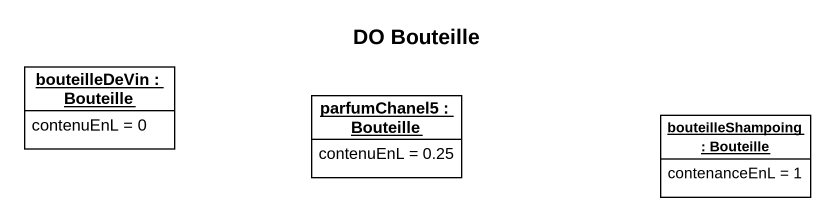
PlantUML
@startuml
title DO Bouteille
hide circle
hide empty members
object "bouteilleDeVin : Bouteille" as bouteilleDeVin {
  contenuEnL = 0
}
object "parfumChanel5 : Bouteille" as parfumChanel5 {
  contenuEnL = 0.25
}
object "bouteilleShampoing : Bouteille" as bouteilleShampoing {
  contenanceEnL = 1
}
@enduml
